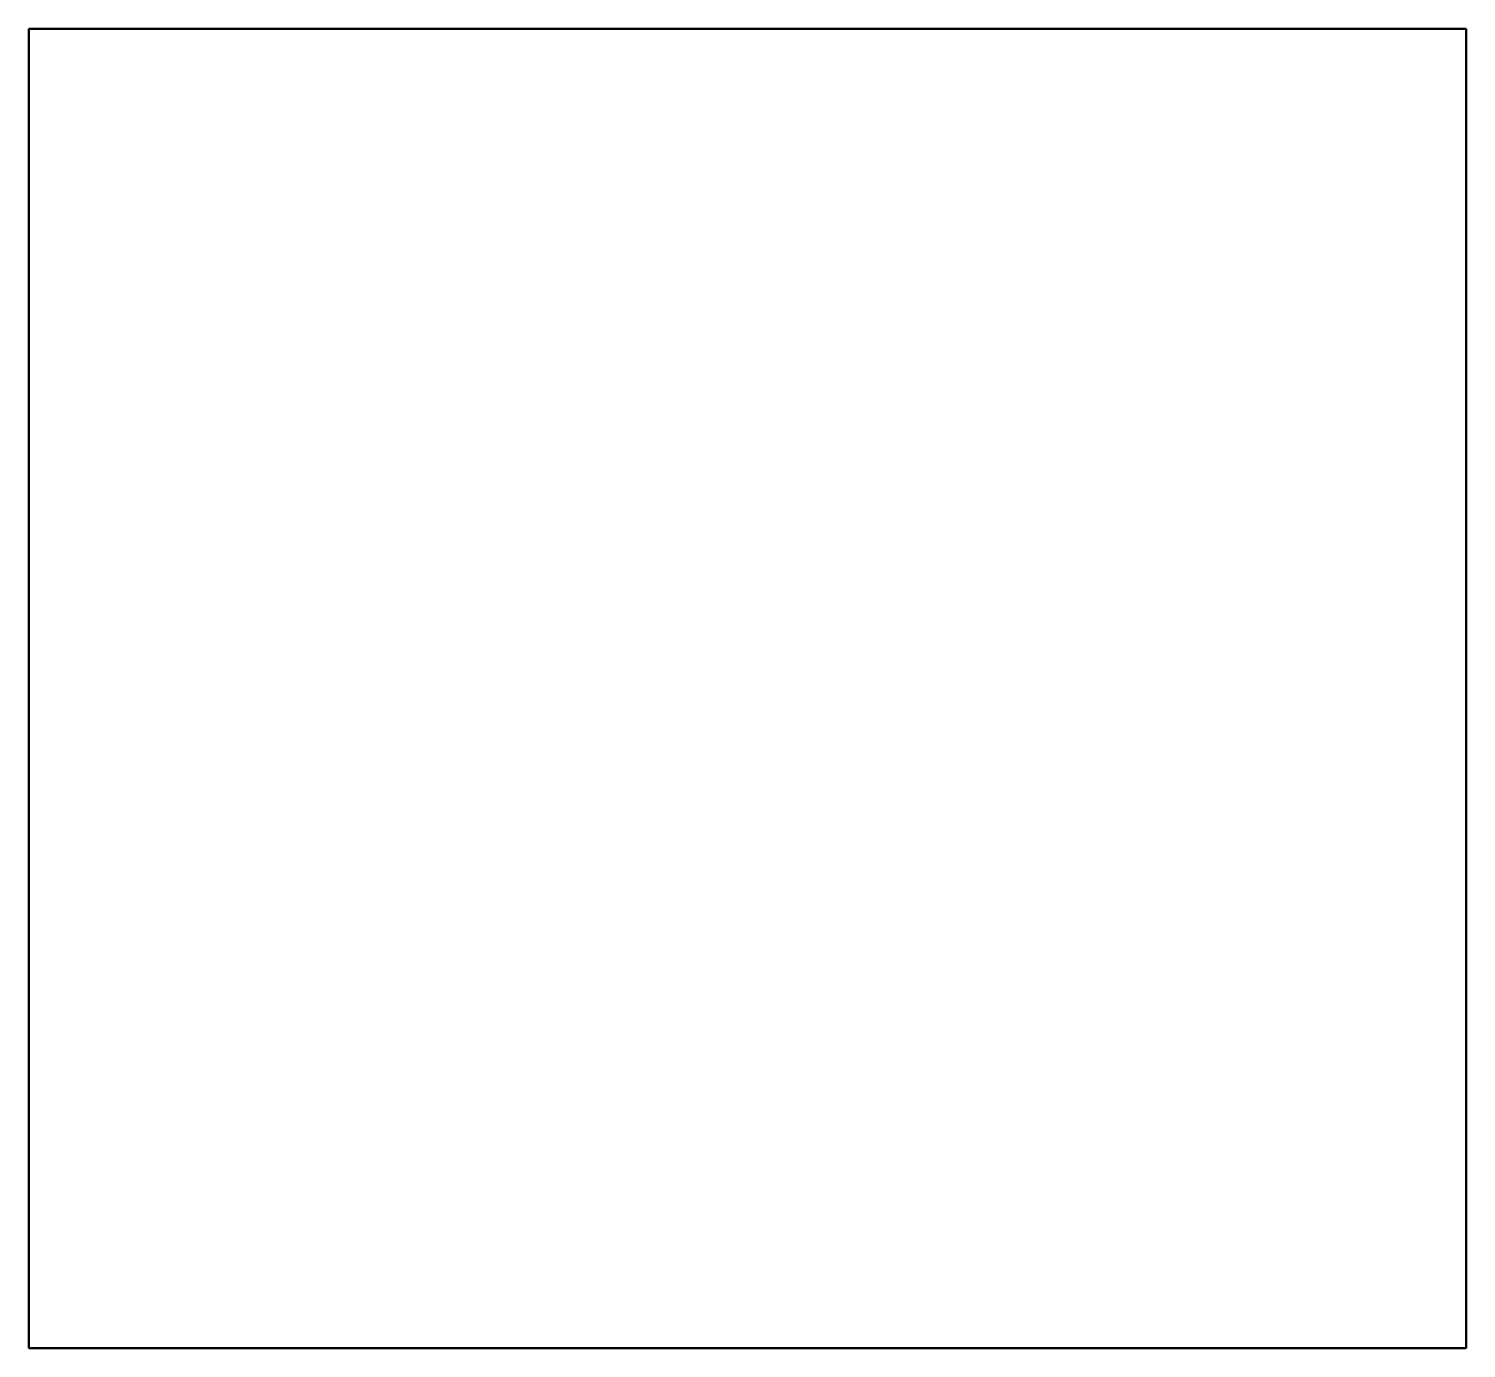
# Model space of a CAD drawing. Header units: millimetres. Extents: x 0 to 1613, y 0 to 1480.
import ezdxf

# ---------------------------------------------------------------- set-up
doc = ezdxf.new("R2010")
doc.units = ezdxf.units.MM
doc.layers.add('IV_OUTER_PROFILE', color=7, linetype='Continuous', lineweight=50)

msp = doc.modelspace()

# ---------------------------------------------------------------- linework, layer by layer
at = {"layer": 'IV_OUTER_PROFILE'}
for p, q in [((0, 0), (0, 1480)), ((0, 1480), (1613, 1480)), ((1613, 1480), (1613, 0)), ((1613, 0), (0, 0))]:
    msp.add_line(p, q, dxfattribs=at)

doc.saveas('drawing.dxf')
